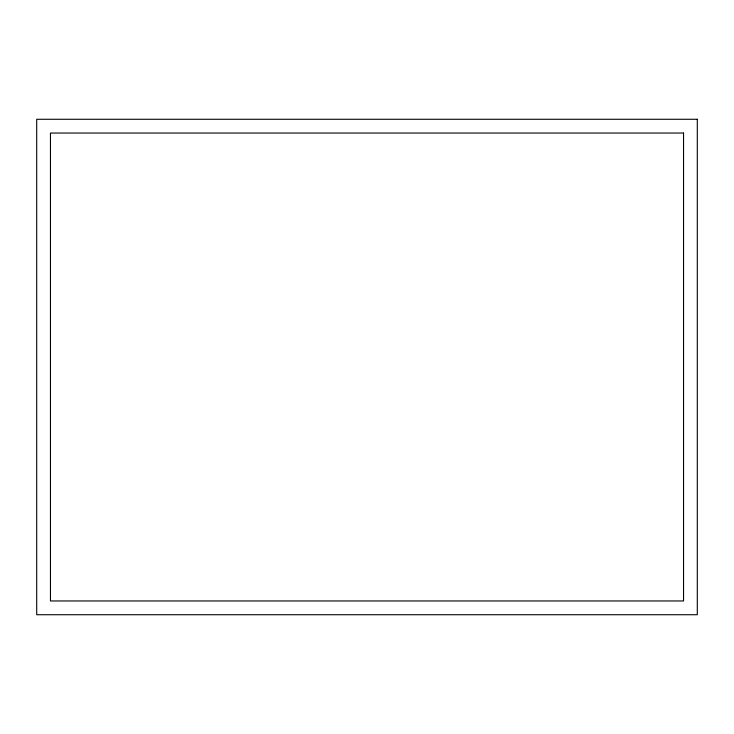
<?xml version="1.0" encoding="UTF-8"?>
<svg xmlns="http://www.w3.org/2000/svg" width="734" height="734" viewBox="0 0 734 734"><rect width="100%" height="100%" fill="white"/><g stroke="black" fill="none" stroke-linecap="round" stroke-linejoin="round"><path stroke-width="1.1" d="M697.3 119.275L36.7 119.275L36.7 614.725L697.3 614.725L697.3 119.275M683.538 133.037L50.462 133.037L50.462 600.962L683.538 600.962L683.538 133.037"/></g></svg>
